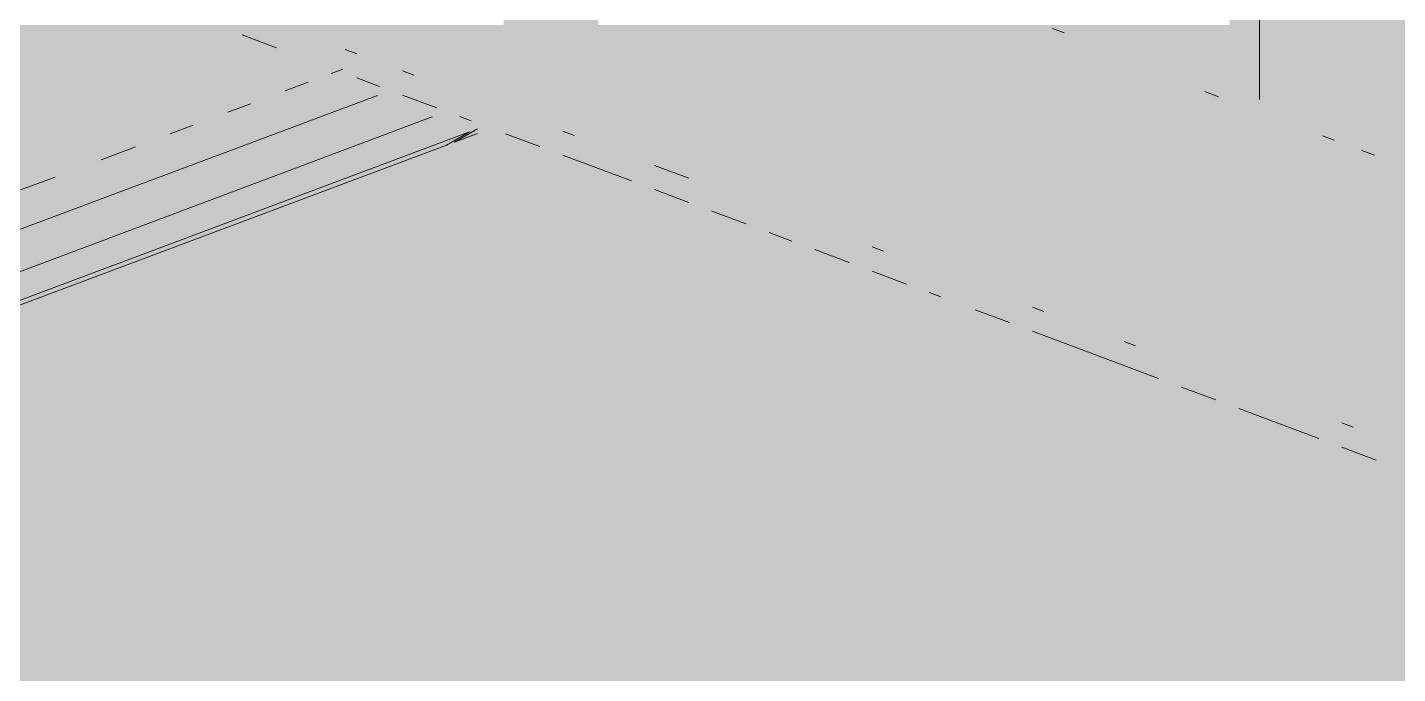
# Paper-space layout '03 3D Building and Roof' of a CAD drawing. Header units: millimetres. Extents: x 5 to 415, y 5 to 292.
# Drawn here: x 122.73 to 130.16, y 83.62 to 87.13 of the extents above; entities that cross this region are included whole.
import ezdxf

# ---------------------------------------------------------------- set-up
doc = ezdxf.new("R2010")
doc.units = ezdxf.units.MM
doc.layers.add('EXISTING', color=7, linetype='Continuous')
doc.layers.add('IMAGES', color=7, linetype='Continuous')

# ---------------------------------------------------------------- blocks, each defined once
blk = doc.blocks.new('SHEET_03')
at = {"layer": 'EXISTING', "color": 250, "lineweight": 9}
for p, q in [((129.4144, 86.9514), (129.4144, 88.3542)), ((129.4144, 87.564), (129.4144, 86.7395)), ((128.2921, 87.1245), (128.355, 87.101)), ((124.0792, 87.0189), (123.8927, 87.0888)), ((124.4523, 87.0103), (124.5145, 86.987)), ((124.3766, 86.8801), (124.4391, 86.9035)), ((124.7632, 86.8938), (124.8254, 86.8705)), ((124.1267, 86.7865), (124.2516, 86.8333)), ((124.6388, 86.8093), (124.5145, 86.8559)), ((129.4144, 86.7409), (129.4144, 86.8111)), ((117.0662, 83.9288), (124.6266, 86.761)), ((124.9497, 86.6928), (124.7632, 86.7627)), ((129.1182, 86.7818), (129.1922, 86.754)), ((123.8143, 86.6694), (123.9392, 86.7162)), ((124.9242, 86.6441), (117.3638, 83.8119)), ((123.5018, 86.5524), (123.6268, 86.5992)), ((125.0459, 86.5073), (125.1709, 86.5796)), ((125.1363, 86.6229), (125.0741, 86.6462)), ((117.5035, 83.7074), (125.1264, 86.5629)), ((125.1264, 86.5629), (125.0014, 86.4907)), ((125.0459, 86.5073), (125.1708, 86.5542)), ((125.5093, 86.4832), (125.3228, 86.5531)), ((125.6337, 86.5677), (125.6959, 86.5444)), ((129.8204, 86.5187), (129.7575, 86.5423)), ((117.566, 83.7053), (125.0014, 86.4907)), ((123.127, 86.412), (123.3144, 86.4822)), ((126.0067, 86.2968), (125.6337, 86.4366)), ((129.9699, 86.4627), (130.0394, 86.4367)), ((126.1311, 86.3814), (126.3176, 86.3115)), ((122.6896, 86.2481), (122.877, 86.3183)), ((126.3176, 86.1804), (126.1311, 86.2503)), ((126.6285, 86.0639), (126.442, 86.1338)), ((126.8772, 85.9707), (126.7529, 86.0173)), ((127.1881, 85.8543), (127.0016, 85.9242)), ((127.3125, 85.9388), (127.3747, 85.9155)), ((127.499, 85.7378), (127.3125, 85.8077)), ((127.6855, 85.6679), (127.6234, 85.6912)), ((128.183, 85.6127), (128.2451, 85.5894)), ((128.0586, 85.5282), (127.8721, 85.5981)), ((128.8669, 85.2254), (128.183, 85.4816)), ((128.6804, 85.4264), (128.7426, 85.4031)), ((129.1778, 85.1089), (128.9913, 85.1788)), ((129.7374, 84.8993), (129.3022, 85.0624)), ((129.8618, 84.9838), (129.9239, 84.9605)), ((130.0483, 84.7828), (129.8618, 84.8527))]:
    blk.add_line(p, q, dxfattribs=at)
at = {"layer": 'IMAGES', "color": 7}
for points in [[(129.5963, 86.8), (129.7677, 86.8), (129.5963, 89.7143), (129.7677, 89.7143)], [(130.1104, 86.4571), (130.2818, 86.4571), (130.1104, 89.5429), (130.2818, 89.5429)], [(129.7677, 86.8), (130.1104, 86.8), (129.7677, 89.3714), (130.1104, 89.3714)], [(129.425, 86.6286), (129.5963, 86.6286), (129.425, 88.6857), (129.5963, 88.6857)], [(125.655, 86.9714), (125.8263, 86.9714), (125.655, 87.8286), (125.8263, 87.8286)], [(125.3123, 86.9714), (125.4836, 86.9714), (125.3123, 87.4857), (125.4836, 87.4857)], [(125.4836, 86.9714), (125.655, 86.9714), (125.4836, 87.4857), (125.655, 87.4857)], [(129.2536, 86.9714), (129.425, 86.9714), (129.2536, 87.4857), (129.425, 87.4857)], [(109.3755, 86.9714), (123.0845, 86.9714), (109.3755, 87.1429), (123.0845, 87.1429)], [(123.0845, 86.9714), (123.2559, 86.9714), (123.0845, 87.1429), (123.2559, 87.1429)], [(123.2559, 86.9714), (123.4273, 86.9714), (123.2559, 87.1429), (123.4273, 87.1429)], [(123.4273, 86.9714), (123.5986, 86.9714), (123.4273, 87.1429), (123.5986, 87.1429)], [(123.5986, 86.9714), (123.77, 86.9714), (123.5986, 87.1429), (123.77, 87.1429)], [(123.77, 86.9714), (124.1127, 86.9714), (123.77, 87.1429), (124.1127, 87.1429)], [(124.1127, 86.9714), (124.2841, 86.9714), (124.1127, 87.1429), (124.2841, 87.1429)], [(124.2841, 86.9714), (124.6268, 86.9714), (124.2841, 87.1429), (124.6268, 87.1429)], [(124.6268, 86.9714), (125.3123, 86.9714), (124.6268, 87.1429), (125.3123, 87.1429)], [(125.8263, 86.9714), (125.9977, 86.9714), (125.8263, 87.1429), (125.9977, 87.1429)], [(125.9977, 86.9714), (127.3686, 86.9714), (125.9977, 87.1429), (127.3686, 87.1429)], [(127.3686, 86.9714), (127.54, 86.9714), (127.3686, 87.1429), (127.54, 87.1429)], [(127.54, 86.9714), (127.7113, 86.9714), (127.54, 87.1429), (127.7113, 87.1429)], [(127.7113, 86.9714), (127.8827, 86.9714), (127.7113, 87.1429), (127.8827, 87.1429)], [(127.8827, 86.9714), (128.0541, 86.9714), (127.8827, 87.1429), (128.0541, 87.1429)], [(128.0541, 86.9714), (128.2254, 86.9714), (128.0541, 87.1429), (128.2254, 87.1429)], [(128.2254, 86.9714), (128.3968, 86.9714), (128.2254, 87.1429), (128.3968, 87.1429)], [(128.3968, 86.9714), (128.5682, 86.9714), (128.3968, 87.1429), (128.5682, 87.1429)], [(128.5682, 86.9714), (128.9109, 86.9714), (128.5682, 87.1429), (128.9109, 87.1429)], [(128.9109, 86.9714), (129.2536, 86.9714), (128.9109, 87.1429), (129.2536, 87.1429)], [(109.7182, 86.8), (123.2559, 86.8), (109.7182, 86.9714), (123.2559, 86.9714)], [(123.2559, 86.6286), (123.4273, 86.6286), (123.2559, 86.9714), (123.4273, 86.9714)], [(123.4273, 86.8), (123.5986, 86.8), (123.4273, 86.9714), (123.5986, 86.9714)], [(123.5986, 86.8), (123.77, 86.8), (123.5986, 86.9714), (123.77, 86.9714)], [(123.77, 86.8), (123.9414, 86.8), (123.77, 86.9714), (123.9414, 86.9714)], [(123.9414, 86.8), (124.1127, 86.8), (123.9414, 86.9714), (124.1127, 86.9714)], [(124.1127, 86.8), (124.2841, 86.8), (124.1127, 86.9714), (124.2841, 86.9714)], [(124.2841, 86.8), (124.7982, 86.8), (124.2841, 86.9714), (124.7982, 86.9714)], [(124.7982, 86.8), (124.9695, 86.8), (124.7982, 86.9714), (124.9695, 86.9714)], [(124.9695, 86.8), (125.1409, 86.8), (124.9695, 86.9714), (125.1409, 86.9714)], [(125.1409, 86.8), (125.4836, 86.8), (125.1409, 86.9714), (125.4836, 86.9714)], [(125.4836, 86.8), (125.8263, 86.8), (125.4836, 86.9714), (125.8263, 86.9714)], [(125.8263, 86.8), (125.9977, 86.8), (125.8263, 86.9714), (125.9977, 86.9714)], [(125.9977, 86.8), (126.1691, 86.8), (125.9977, 86.9714), (126.1691, 86.9714)], [(126.1691, 86.8), (126.3404, 86.8), (126.1691, 86.9714), (126.3404, 86.9714)], [(126.3404, 86.8), (127.8827, 86.8), (126.3404, 86.9714), (127.8827, 86.9714)], [(127.8827, 86.8), (128.0541, 86.8), (127.8827, 86.9714), (128.0541, 86.9714)], [(128.0541, 86.8), (128.2254, 86.8), (128.0541, 86.9714), (128.2254, 86.9714)], [(128.2254, 86.8), (128.3968, 86.8), (128.2254, 86.9714), (128.3968, 86.9714)], [(128.3968, 86.8), (128.5682, 86.8), (128.3968, 86.9714), (128.5682, 86.9714)], [(128.5682, 86.8), (128.7395, 86.8), (128.5682, 86.9714), (128.7395, 86.9714)], [(128.7395, 86.6286), (128.9109, 86.6286), (128.7395, 86.9714), (128.9109, 86.9714)], [(128.9109, 86.8), (129.0822, 86.8), (128.9109, 86.9714), (129.0822, 86.9714)], [(129.0822, 86.8), (129.2536, 86.8), (129.0822, 86.9714), (129.2536, 86.9714)], [(129.2536, 86.8), (129.425, 86.8), (129.2536, 86.9714), (129.425, 86.9714)], [(110.4037, 86.6286), (122.9132, 86.6286), (110.4037, 86.8), (122.9132, 86.8)], [(122.9132, 86.6286), (123.2559, 86.6286), (122.9132, 86.8), (123.2559, 86.8)], [(123.4273, 86.6286), (123.5986, 86.6286), (123.4273, 86.8), (123.5986, 86.8)], [(123.5986, 86.6286), (123.77, 86.6286), (123.5986, 86.8), (123.77, 86.8)], [(123.77, 86.6286), (123.9414, 86.6286), (123.77, 86.8), (123.9414, 86.8)], [(123.9414, 86.6286), (124.4554, 86.6286), (123.9414, 86.8), (124.4554, 86.8)], [(124.4554, 86.6286), (124.9695, 86.6286), (124.4554, 86.8), (124.9695, 86.8)], [(124.9695, 86.6286), (125.1409, 86.6286), (124.9695, 86.8), (125.1409, 86.8)], [(125.1409, 86.6286), (126.1691, 86.6286), (125.1409, 86.8), (126.1691, 86.8)], [(126.1691, 86.6286), (126.5118, 86.6286), (126.1691, 86.8), (126.5118, 86.8)], [(126.5118, 86.6286), (126.6832, 86.6286), (126.5118, 86.8), (126.6832, 86.8)], [(126.6832, 86.6286), (128.2254, 86.6286), (126.6832, 86.8), (128.2254, 86.8)], [(128.2254, 86.6286), (128.5682, 86.6286), (128.2254, 86.8), (128.5682, 86.8)], [(128.5682, 86.6286), (128.7395, 86.6286), (128.5682, 86.8), (128.7395, 86.8)], [(128.9109, 86.6286), (129.2536, 86.6286), (128.9109, 86.8), (129.2536, 86.8)], [(129.2536, 86.6286), (129.425, 86.6286), (129.2536, 86.8), (129.425, 86.8)], [(129.5963, 86.6286), (129.7677, 86.6286), (129.5963, 86.8), (129.7677, 86.8)], [(129.7677, 86.6286), (129.9391, 86.6286), (129.7677, 86.8), (129.9391, 86.8)], [(129.9391, 86.6286), (130.1104, 86.6286), (129.9391, 86.8), (130.1104, 86.8)], [(122.5704, 86.4571), (122.7418, 86.4571), (122.5704, 86.6286), (122.7418, 86.6286)], [(122.7418, 86.4571), (122.9132, 86.4571), (122.7418, 86.6286), (122.9132, 86.6286)], [(122.9132, 86.4571), (123.0845, 86.4571), (122.9132, 86.6286), (123.0845, 86.6286)], [(123.0845, 86.4571), (123.2559, 86.4571), (123.0845, 86.6286), (123.2559, 86.6286)], [(123.2559, 86.4571), (123.4273, 86.4571), (123.2559, 86.6286), (123.4273, 86.6286)], [(123.4273, 86.4571), (123.5986, 86.4571), (123.4273, 86.6286), (123.5986, 86.6286)], [(123.5986, 86.4571), (123.77, 86.4571), (123.5986, 86.6286), (123.77, 86.6286)], [(123.77, 86.4571), (123.9414, 86.4571), (123.77, 86.6286), (123.9414, 86.6286)], [(123.9414, 86.4571), (124.7982, 86.4571), (123.9414, 86.6286), (124.7982, 86.6286)], [(124.7982, 86.4571), (124.9695, 86.4571), (124.7982, 86.6286), (124.9695, 86.6286)], [(124.9695, 86.4571), (125.1409, 86.4571), (124.9695, 86.6286), (125.1409, 86.6286)], [(125.1409, 86.4571), (125.4836, 86.4571), (125.1409, 86.6286), (125.4836, 86.6286)], [(125.4836, 86.4571), (125.655, 86.4571), (125.4836, 86.6286), (125.655, 86.6286)], [(125.655, 86.4571), (125.8263, 86.4571), (125.655, 86.6286), (125.8263, 86.6286)], [(125.8263, 86.4571), (125.9977, 86.4571), (125.8263, 86.6286), (125.9977, 86.6286)], [(125.9977, 86.4571), (126.1691, 86.4571), (125.9977, 86.6286), (126.1691, 86.6286)], [(126.1691, 86.4571), (126.3404, 86.4571), (126.1691, 86.6286), (126.3404, 86.6286)], [(126.3404, 86.4571), (126.5118, 86.4571), (126.3404, 86.6286), (126.5118, 86.6286)], [(126.5118, 86.4571), (126.6832, 86.4571), (126.5118, 86.6286), (126.6832, 86.6286)], [(126.6832, 86.4571), (127.0259, 86.4571), (126.6832, 86.6286), (127.0259, 86.6286)], [(127.0259, 86.4571), (127.54, 86.4571), (127.0259, 86.6286), (127.54, 86.6286)], [(127.54, 86.4571), (127.7113, 86.4571), (127.54, 86.6286), (127.7113, 86.6286)], [(127.7113, 86.4571), (128.7395, 86.4571), (127.7113, 86.6286), (128.7395, 86.6286)], [(128.7395, 86.4571), (128.9109, 86.4571), (128.7395, 86.6286), (128.9109, 86.6286)], [(128.9109, 86.4571), (129.0822, 86.4571), (128.9109, 86.6286), (129.0822, 86.6286)], [(129.0822, 86.4571), (129.2536, 86.4571), (129.0822, 86.6286), (129.2536, 86.6286)], [(129.2536, 86.4571), (129.425, 86.4571), (129.2536, 86.6286), (129.425, 86.6286)], [(129.425, 86.4571), (129.7677, 86.4571), (129.425, 86.6286), (129.7677, 86.6286)], [(129.7677, 86.2857), (129.9391, 86.2857), (129.7677, 86.6286), (129.9391, 86.6286)], [(129.9391, 86.4571), (130.1104, 86.4571), (129.9391, 86.6286), (130.1104, 86.6286)], [(122.5704, 86.2857), (122.7418, 86.2857), (122.5704, 86.4571), (122.7418, 86.4571)], [(122.7418, 86.2857), (122.9132, 86.2857), (122.7418, 86.4571), (122.9132, 86.4571)], [(122.9132, 86.2857), (123.0845, 86.2857), (122.9132, 86.4571), (123.0845, 86.4571)], [(123.0845, 86.2857), (123.4273, 86.2857), (123.0845, 86.4571), (123.4273, 86.4571)], [(123.4273, 86.2857), (123.5986, 86.2857), (123.4273, 86.4571), (123.5986, 86.4571)], [(123.5986, 86.2857), (123.77, 86.2857), (123.5986, 86.4571), (123.77, 86.4571)], [(123.77, 86.2857), (123.9414, 86.2857), (123.77, 86.4571), (123.9414, 86.4571)], [(123.9414, 86.2857), (124.1127, 86.2857), (123.9414, 86.4571), (124.1127, 86.4571)], [(124.1127, 86.2857), (124.2841, 86.2857), (124.1127, 86.4571), (124.2841, 86.4571)], [(124.2841, 86.2857), (124.9695, 86.2857), (124.2841, 86.4571), (124.9695, 86.4571)], [(124.9695, 86.2857), (125.4836, 86.2857), (124.9695, 86.4571), (125.4836, 86.4571)], [(125.4836, 86.2857), (125.655, 86.2857), (125.4836, 86.4571), (125.655, 86.4571)], [(125.655, 86.2857), (125.8263, 86.2857), (125.655, 86.4571), (125.8263, 86.4571)], [(125.8263, 86.1143), (125.9977, 86.1143), (125.8263, 86.4571), (125.9977, 86.4571)], [(125.9977, 86.2857), (126.3404, 86.2857), (125.9977, 86.4571), (126.3404, 86.4571)], [(126.3404, 86.2857), (126.5118, 86.2857), (126.3404, 86.4571), (126.5118, 86.4571)], [(126.5118, 86.2857), (127.1973, 86.2857), (126.5118, 86.4571), (127.1973, 86.4571)], [(127.1973, 86.1143), (127.3686, 86.1143), (127.1973, 86.4571), (127.3686, 86.4571)], [(127.3686, 86.2857), (127.54, 86.2857), (127.3686, 86.4571), (127.54, 86.4571)], [(127.54, 86.2857), (127.7113, 86.2857), (127.54, 86.4571), (127.7113, 86.4571)], [(127.7113, 86.2857), (129.0822, 86.2857), (127.7113, 86.4571), (129.0822, 86.4571)], [(129.0822, 86.2857), (129.425, 86.2857), (129.0822, 86.4571), (129.425, 86.4571)], [(129.425, 86.2857), (129.5963, 86.2857), (129.425, 86.4571), (129.5963, 86.4571)], [(129.5963, 86.2857), (129.7677, 86.2857), (129.5963, 86.4571), (129.7677, 86.4571)], [(129.9391, 86.2857), (130.4532, 86.2857), (129.9391, 86.4571), (130.4532, 86.4571)], [(122.3991, 85.9429), (122.7418, 85.9429), (122.3991, 86.2857), (122.7418, 86.2857)], [(122.7418, 86.1143), (123.2559, 86.1143), (122.7418, 86.2857), (123.2559, 86.2857)], [(123.2559, 86.1143), (123.4273, 86.1143), (123.2559, 86.2857), (123.4273, 86.2857)], [(123.4273, 86.1143), (123.9414, 86.1143), (123.4273, 86.2857), (123.9414, 86.2857)], [(123.9414, 86.1143), (124.4554, 86.1143), (123.9414, 86.2857), (124.4554, 86.2857)], [(124.4554, 86.1143), (124.6268, 86.1143), (124.4554, 86.2857), (124.6268, 86.2857)], [(124.6268, 86.1143), (124.7982, 86.1143), (124.6268, 86.2857), (124.7982, 86.2857)], [(124.7982, 86.1143), (124.9695, 86.1143), (124.7982, 86.2857), (124.9695, 86.2857)], [(124.9695, 86.1143), (125.4836, 86.1143), (124.9695, 86.2857), (125.4836, 86.2857)], [(125.4836, 86.1143), (125.655, 86.1143), (125.4836, 86.2857), (125.655, 86.2857)], [(125.655, 86.1143), (125.8263, 86.1143), (125.655, 86.2857), (125.8263, 86.2857)], [(125.9977, 86.1143), (126.1691, 86.1143), (125.9977, 86.2857), (126.1691, 86.2857)], [(126.1691, 86.1143), (126.3404, 86.1143), (126.1691, 86.2857), (126.3404, 86.2857)], [(126.3404, 86.1143), (126.5118, 86.1143), (126.3404, 86.2857), (126.5118, 86.2857)], [(126.5118, 86.1143), (126.6832, 86.1143), (126.5118, 86.2857), (126.6832, 86.2857)], [(126.6832, 86.1143), (126.8545, 86.1143), (126.6832, 86.2857), (126.8545, 86.2857)], [(126.8545, 86.1143), (127.0259, 86.1143), (126.8545, 86.2857), (127.0259, 86.2857)], [(127.0259, 86.1143), (127.1973, 86.1143), (127.0259, 86.2857), (127.1973, 86.2857)], [(127.3686, 86.1143), (127.54, 86.1143), (127.3686, 86.2857), (127.54, 86.2857)], [(127.54, 86.1143), (127.7113, 86.1143), (127.54, 86.2857), (127.7113, 86.2857)], [(127.7113, 86.1143), (127.8827, 86.1143), (127.7113, 86.2857), (127.8827, 86.2857)], [(127.8827, 86.1143), (129.5963, 86.1143), (127.8827, 86.2857), (129.5963, 86.2857)], [(129.5963, 86.1143), (129.7677, 86.1143), (129.5963, 86.2857), (129.7677, 86.2857)], [(129.7677, 86.1143), (129.9391, 86.1143), (129.7677, 86.2857), (129.9391, 86.2857)], [(129.9391, 86.1143), (130.2818, 86.1143), (129.9391, 86.2857), (130.2818, 86.2857)], [(122.7418, 85.9429), (123.0845, 85.9429), (122.7418, 86.1143), (123.0845, 86.1143)], [(123.0845, 85.9429), (123.2559, 85.9429), (123.0845, 86.1143), (123.2559, 86.1143)], [(123.2559, 85.9429), (123.4273, 85.9429), (123.2559, 86.1143), (123.4273, 86.1143)], [(123.4273, 85.9429), (123.5986, 85.9429), (123.4273, 86.1143), (123.5986, 86.1143)], [(123.5986, 85.9429), (123.77, 85.9429), (123.5986, 86.1143), (123.77, 86.1143)], [(123.77, 85.9429), (123.9414, 85.9429), (123.77, 86.1143), (123.9414, 86.1143)], [(123.9414, 85.9429), (124.1127, 85.9429), (123.9414, 86.1143), (124.1127, 86.1143)], [(124.1127, 85.9429), (124.2841, 85.9429), (124.1127, 86.1143), (124.2841, 86.1143)], [(124.2841, 85.9429), (124.4554, 85.9429), (124.2841, 86.1143), (124.4554, 86.1143)], [(124.4554, 85.9429), (124.7982, 85.9429), (124.4554, 86.1143), (124.7982, 86.1143)], [(124.7982, 85.9429), (125.8263, 85.9429), (124.7982, 86.1143), (125.8263, 86.1143)], [(125.8263, 85.9429), (126.1691, 85.9429), (125.8263, 86.1143), (126.1691, 86.1143)], [(126.1691, 85.9429), (126.3404, 85.9429), (126.1691, 86.1143), (126.3404, 86.1143)], [(126.3404, 85.9429), (126.5118, 85.9429), (126.3404, 86.1143), (126.5118, 86.1143)], [(126.5118, 85.9429), (126.6832, 85.9429), (126.5118, 86.1143), (126.6832, 86.1143)], [(126.6832, 85.9429), (127.0259, 85.9429), (126.6832, 86.1143), (127.0259, 86.1143)], [(127.0259, 85.9429), (127.1973, 85.9429), (127.0259, 86.1143), (127.1973, 86.1143)], [(127.1973, 85.9429), (127.3686, 85.9429), (127.1973, 86.1143), (127.3686, 86.1143)], [(127.3686, 85.9429), (127.54, 85.9429), (127.3686, 86.1143), (127.54, 86.1143)], [(127.54, 85.9429), (127.7113, 85.9429), (127.54, 86.1143), (127.7113, 86.1143)], [(127.7113, 85.9429), (128.2254, 85.9429), (127.7113, 86.1143), (128.2254, 86.1143)], [(128.2254, 85.9429), (128.3968, 85.9429), (128.2254, 86.1143), (128.3968, 86.1143)], [(128.3968, 85.9429), (130.1104, 85.9429), (128.3968, 86.1143), (130.1104, 86.1143)], [(130.1104, 85.2571), (130.2818, 85.2571), (130.1104, 86.1143), (130.2818, 86.1143)], [(122.5704, 85.7714), (122.7418, 85.7714), (122.5704, 85.9429), (122.7418, 85.9429)], [(122.7418, 85.7714), (122.9132, 85.7714), (122.7418, 85.9429), (122.9132, 85.9429)], [(122.9132, 85.7714), (123.5986, 85.7714), (122.9132, 85.9429), (123.5986, 85.9429)], [(123.5986, 85.7714), (123.9414, 85.7714), (123.5986, 85.9429), (123.9414, 85.9429)], [(123.9414, 85.7714), (124.2841, 85.7714), (123.9414, 85.9429), (124.2841, 85.9429)], [(124.2841, 85.7714), (124.4554, 85.7714), (124.2841, 85.9429), (124.4554, 85.9429)], [(124.4554, 85.7714), (126.1691, 85.7714), (124.4554, 85.9429), (126.1691, 85.9429)], [(126.1691, 85.7714), (126.5118, 85.7714), (126.1691, 85.9429), (126.5118, 85.9429)], [(126.5118, 85.7714), (126.6832, 85.7714), (126.5118, 85.9429), (126.6832, 85.9429)], [(126.6832, 85.7714), (126.8545, 85.7714), (126.6832, 85.9429), (126.8545, 85.9429)], [(126.8545, 85.7714), (127.0259, 85.7714), (126.8545, 85.9429), (127.0259, 85.9429)], [(127.0259, 85.7714), (127.54, 85.7714), (127.0259, 85.9429), (127.54, 85.9429)], [(127.54, 85.7714), (127.7113, 85.7714), (127.54, 85.9429), (127.7113, 85.9429)], [(127.7113, 85.7714), (127.8827, 85.7714), (127.7113, 85.9429), (127.8827, 85.9429)], [(127.8827, 85.7714), (128.0541, 85.7714), (127.8827, 85.9429), (128.0541, 85.9429)], [(128.0541, 85.7714), (128.3968, 85.7714), (128.0541, 85.9429), (128.3968, 85.9429)], [(128.3968, 85.7714), (128.5682, 85.7714), (128.3968, 85.9429), (128.5682, 85.9429)], [(128.5682, 85.7714), (128.7395, 85.7714), (128.5682, 85.9429), (128.7395, 85.9429)], [(128.7395, 85.7714), (128.9109, 85.7714), (128.7395, 85.9429), (128.9109, 85.9429)], [(128.9109, 85.7714), (129.2536, 85.7714), (128.9109, 85.9429), (129.2536, 85.9429)], [(129.2536, 85.7714), (129.425, 85.7714), (129.2536, 85.9429), (129.425, 85.9429)], [(129.425, 85.7714), (130.1104, 85.7714), (129.425, 85.9429), (130.1104, 85.9429)], [(122.5704, 85.6), (123.0845, 85.6), (122.5704, 85.7714), (123.0845, 85.7714)], [(123.0845, 85.6), (123.2559, 85.6), (123.0845, 85.7714), (123.2559, 85.7714)], [(123.2559, 85.6), (123.4273, 85.6), (123.2559, 85.7714), (123.4273, 85.7714)], [(123.4273, 85.6), (123.5986, 85.6), (123.4273, 85.7714), (123.5986, 85.7714)], [(123.5986, 85.6), (123.9414, 85.6), (123.5986, 85.7714), (123.9414, 85.7714)], [(123.9414, 85.6), (126.6832, 85.6), (123.9414, 85.7714), (126.6832, 85.7714)], [(126.6832, 85.6), (126.8545, 85.6), (126.6832, 85.7714), (126.8545, 85.7714)], [(126.8545, 85.6), (127.0259, 85.6), (126.8545, 85.7714), (127.0259, 85.7714)], [(127.0259, 85.6), (127.1973, 85.6), (127.0259, 85.7714), (127.1973, 85.7714)], [(127.1973, 85.6), (127.3686, 85.6), (127.1973, 85.7714), (127.3686, 85.7714)], [(127.3686, 85.6), (127.54, 85.6), (127.3686, 85.7714), (127.54, 85.7714)], [(127.54, 85.6), (127.7113, 85.6), (127.54, 85.7714), (127.7113, 85.7714)], [(127.7113, 85.6), (127.8827, 85.6), (127.7113, 85.7714), (127.8827, 85.7714)], [(127.8827, 85.6), (128.0541, 85.6), (127.8827, 85.7714), (128.0541, 85.7714)], [(128.0541, 85.6), (128.3968, 85.6), (128.0541, 85.7714), (128.3968, 85.7714)], [(128.3968, 85.6), (128.9109, 85.6), (128.3968, 85.7714), (128.9109, 85.7714)], [(128.9109, 85.6), (129.0822, 85.6), (128.9109, 85.7714), (129.0822, 85.7714)], [(129.0822, 85.6), (129.2536, 85.6), (129.0822, 85.7714), (129.2536, 85.7714)], [(129.2536, 85.6), (129.425, 85.6), (129.2536, 85.7714), (129.425, 85.7714)], [(129.425, 85.6), (129.5963, 85.6), (129.425, 85.7714), (129.5963, 85.7714)], [(129.5963, 85.6), (130.1104, 85.6), (129.5963, 85.7714), (130.1104, 85.7714)], [(122.5704, 85.4286), (122.7418, 85.4286), (122.5704, 85.6), (122.7418, 85.6)], [(122.7418, 85.4286), (122.9132, 85.4286), (122.7418, 85.6), (122.9132, 85.6)], [(122.9132, 85.4286), (123.0845, 85.4286), (122.9132, 85.6), (123.0845, 85.6)], [(123.0845, 85.4286), (123.4273, 85.4286), (123.0845, 85.6), (123.4273, 85.6)], [(123.4273, 85.4286), (123.5986, 85.4286), (123.4273, 85.6), (123.5986, 85.6)], [(123.5986, 85.4286), (127.0259, 85.4286), (123.5986, 85.6), (127.0259, 85.6)], [(127.0259, 85.4286), (127.1973, 85.4286), (127.0259, 85.6), (127.1973, 85.6)], [(127.1973, 85.4286), (127.54, 85.4286), (127.1973, 85.6), (127.54, 85.6)], [(127.54, 85.4286), (127.7113, 85.4286), (127.54, 85.6), (127.7113, 85.6)], [(127.7113, 85.4286), (127.8827, 85.4286), (127.7113, 85.6), (127.8827, 85.6)], [(127.8827, 85.4286), (128.0541, 85.4286), (127.8827, 85.6), (128.0541, 85.6)], [(128.0541, 85.4286), (128.2254, 85.4286), (128.0541, 85.6), (128.2254, 85.6)], [(128.2254, 85.4286), (128.3968, 85.4286), (128.2254, 85.6), (128.3968, 85.6)], [(128.3968, 85.4286), (128.5682, 85.4286), (128.3968, 85.6), (128.5682, 85.6)], [(128.5682, 85.4286), (128.9109, 85.4286), (128.5682, 85.6), (128.9109, 85.6)], [(128.9109, 85.4286), (129.0822, 85.4286), (128.9109, 85.6), (129.0822, 85.6)], [(129.0822, 85.4286), (129.2536, 85.4286), (129.0822, 85.6), (129.2536, 85.6)], [(129.2536, 85.4286), (129.425, 85.4286), (129.2536, 85.6), (129.425, 85.6)], [(129.425, 85.4286), (129.5963, 85.4286), (129.425, 85.6), (129.5963, 85.6)], [(129.5963, 85.4286), (129.7677, 85.4286), (129.5963, 85.6), (129.7677, 85.6)], [(129.7677, 85.4286), (130.1104, 85.4286), (129.7677, 85.6), (130.1104, 85.6)], [(122.5704, 85.2571), (122.7418, 85.2571), (122.5704, 85.4286), (122.7418, 85.4286)], [(122.7418, 85.2571), (123.0845, 85.2571), (122.7418, 85.4286), (123.0845, 85.4286)], [(123.0845, 85.2571), (127.54, 85.2571), (123.0845, 85.4286), (127.54, 85.4286)], [(127.54, 85.2571), (127.7113, 85.2571), (127.54, 85.4286), (127.7113, 85.4286)], [(127.7113, 85.2571), (127.8827, 85.2571), (127.7113, 85.4286), (127.8827, 85.4286)], [(127.8827, 85.2571), (128.0541, 85.2571), (127.8827, 85.4286), (128.0541, 85.4286)], [(128.0541, 85.2571), (128.2254, 85.2571), (128.0541, 85.4286), (128.2254, 85.4286)], [(128.2254, 85.2571), (128.5682, 85.2571), (128.2254, 85.4286), (128.5682, 85.4286)], [(128.5682, 85.2571), (128.7395, 85.2571), (128.5682, 85.4286), (128.7395, 85.4286)], [(128.7395, 85.2571), (128.9109, 85.2571), (128.7395, 85.4286), (128.9109, 85.4286)], [(128.9109, 85.2571), (129.0822, 85.2571), (128.9109, 85.4286), (129.0822, 85.4286)], [(129.0822, 85.2571), (129.2536, 85.2571), (129.0822, 85.4286), (129.2536, 85.4286)], [(129.2536, 85.2571), (129.425, 85.2571), (129.2536, 85.4286), (129.425, 85.4286)], [(129.425, 85.2571), (129.7677, 85.2571), (129.425, 85.4286), (129.7677, 85.4286)], [(129.7677, 85.2571), (129.9391, 85.2571), (129.7677, 85.4286), (129.9391, 85.4286)], [(129.9391, 85.2571), (130.1104, 85.2571), (129.9391, 85.4286), (130.1104, 85.4286)], [(122.3991, 85.0857), (128.2254, 85.0857), (122.3991, 85.2571), (128.2254, 85.2571)], [(128.2254, 85.0857), (128.3968, 85.0857), (128.2254, 85.2571), (128.3968, 85.2571)], [(128.3968, 85.0857), (128.7395, 85.0857), (128.3968, 85.2571), (128.7395, 85.2571)], [(128.7395, 85.0857), (129.2536, 85.0857), (128.7395, 85.2571), (129.2536, 85.2571)], [(129.2536, 85.0857), (129.7677, 85.0857), (129.2536, 85.2571), (129.7677, 85.2571)], [(129.7677, 85.0857), (129.9391, 85.0857), (129.7677, 85.2571), (129.9391, 85.2571)], [(129.9391, 85.0857), (130.1104, 85.0857), (129.9391, 85.2571), (130.1104, 85.2571)], [(130.1104, 85.0857), (130.2818, 85.0857), (130.1104, 85.2571), (130.2818, 85.2571)], [(122.2277, 84.9143), (128.3968, 84.9143), (122.2277, 85.0857), (128.3968, 85.0857)], [(128.3968, 84.9143), (128.7395, 84.9143), (128.3968, 85.0857), (128.7395, 85.0857)], [(128.7395, 84.9143), (128.9109, 84.9143), (128.7395, 85.0857), (128.9109, 85.0857)], [(128.9109, 84.9143), (129.2536, 84.9143), (128.9109, 85.0857), (129.2536, 85.0857)], [(129.2536, 84.9143), (129.7677, 84.9143), (129.2536, 85.0857), (129.7677, 85.0857)], [(129.7677, 84.9143), (129.9391, 84.9143), (129.7677, 85.0857), (129.9391, 85.0857)], [(129.9391, 84.9143), (130.2818, 84.9143), (129.9391, 85.0857), (130.2818, 85.0857)], [(121.7136, 84.7429), (128.9109, 84.7429), (121.7136, 84.9143), (128.9109, 84.9143)], [(128.9109, 84.7429), (129.2536, 84.7429), (128.9109, 84.9143), (129.2536, 84.9143)], [(129.2536, 84.7429), (129.5963, 84.7429), (129.2536, 84.9143), (129.5963, 84.9143)], [(129.5963, 84.7429), (129.9391, 84.7429), (129.5963, 84.9143), (129.9391, 84.9143)], [(129.9391, 84.7429), (130.1104, 84.7429), (129.9391, 84.9143), (130.1104, 84.9143)], [(130.1104, 84.7429), (130.2818, 84.7429), (130.1104, 84.9143), (130.2818, 84.9143)], [(121.3709, 84.5714), (129.2536, 84.5714), (121.3709, 84.7429), (129.2536, 84.7429)], [(129.2536, 84.5714), (129.5963, 84.5714), (129.2536, 84.7429), (129.5963, 84.7429)], [(129.5963, 84.5714), (129.7677, 84.5714), (129.5963, 84.7429), (129.7677, 84.7429)], [(129.7677, 84.5714), (129.9391, 84.5714), (129.7677, 84.7429), (129.9391, 84.7429)], [(129.9391, 84.5714), (130.1104, 84.5714), (129.9391, 84.7429), (130.1104, 84.7429)], [(130.1104, 84.5714), (130.2818, 84.5714), (130.1104, 84.7429), (130.2818, 84.7429)], [(120.6855, 84.4), (129.7677, 84.4), (120.6855, 84.5714), (129.7677, 84.5714)], [(129.7677, 84.4), (130.1104, 84.4), (129.7677, 84.5714), (130.1104, 84.5714)], [(130.1104, 84.4), (130.4532, 84.4), (130.1104, 84.5714), (130.4532, 84.5714)], [(120.1714, 84.2286), (130.4532, 84.2286), (120.1714, 84.4), (130.4532, 84.4)], [(119.8286, 84.0571), (130.7959, 84.0571), (119.8286, 84.2286), (130.7959, 84.2286)], [(119.3145, 83.8857), (131.31, 83.8857), (119.3145, 84.0571), (131.31, 84.0571)], [(118.8005, 83.7143), (131.6527, 83.7143), (118.8005, 83.8857), (131.6527, 83.8857)], [(118.6291, 83.5429), (132.1668, 83.5429), (118.6291, 83.7143), (132.1668, 83.7143)]]:
    blk.add_solid(points, dxfattribs=at)

psp = doc.layouts.new('03 3D Building and Roof')

# ---------------------------------------------------------------- block references
psp.add_blockref('SHEET_03', (0, 0))

doc.saveas('drawing.dxf')
